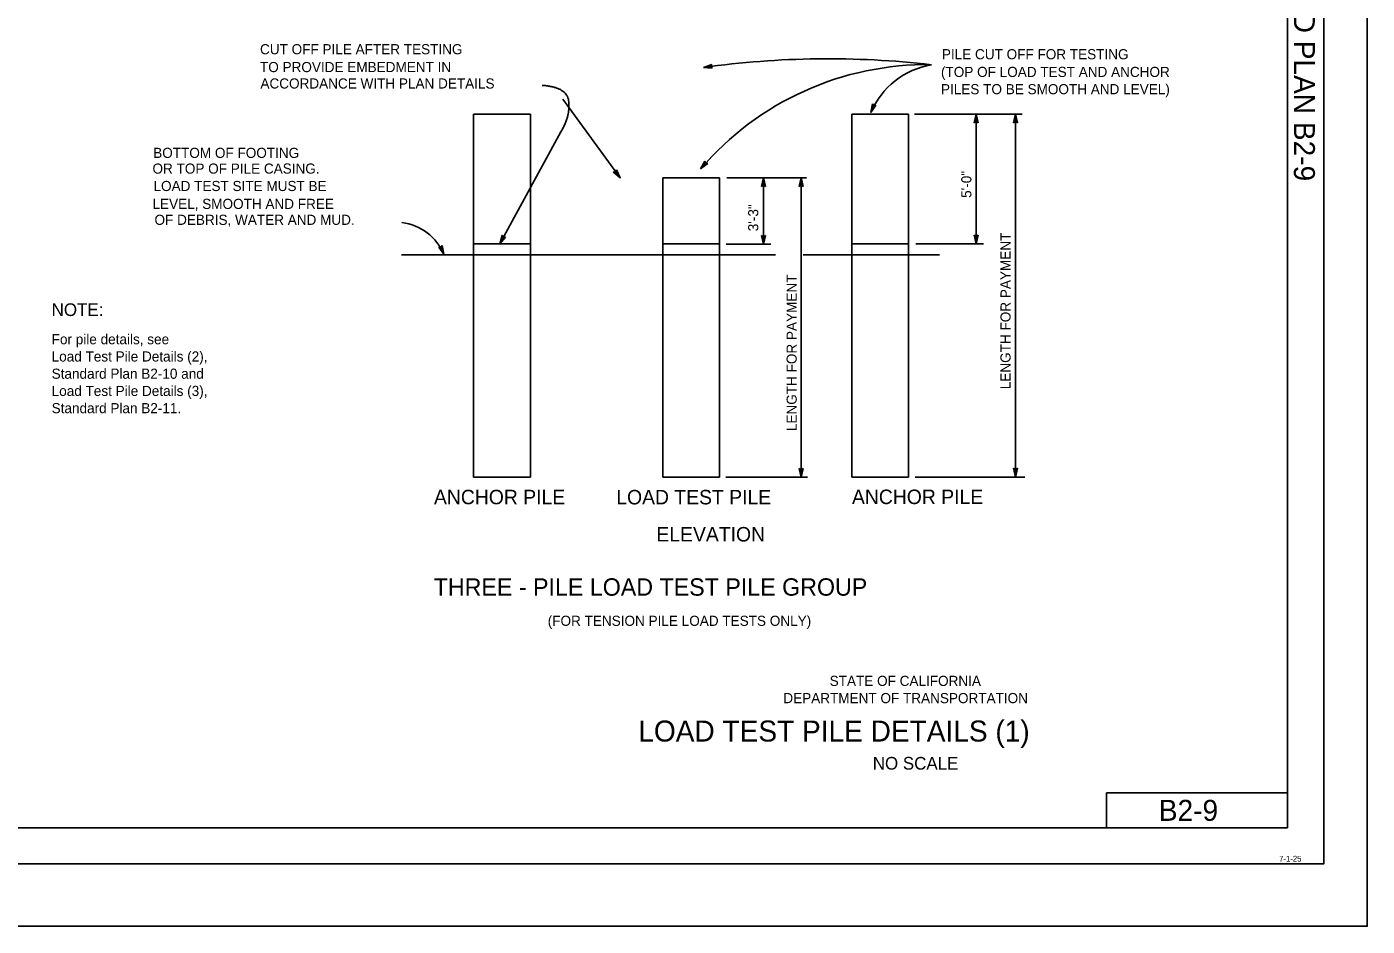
# Model space of a CAD drawing. Extents: x -894 to 866, y -472 to 714.
# Drawn here: x -60 to 866, y -472 to 149 of the extents above; entities that cross this region are included whole.
import ezdxf

# ---------------------------------------------------------------- set-up
doc = ezdxf.new("R2010")
doc.units = 0
for name, color, linetype in [('border_INSIDE-BORDER-anno', 7, 'Continuous'), ('border_PLOTTING-ELEMENTS', 7, 'Continuous'), ('border_rw_22x34_Cut_Lines', 7, 'Continuous'), ('border_SHEET', 7, 'Continuous'), ('border_WITHIN-BORDER-anno', 7, 'Continuous'), ('str_Dimensions-A', 7, 'Continuous'), ('str_Misc-Steel-A', 7, 'Continuous'), ('str_Text-A', 7, 'Continuous')]:
    doc.layers.add(name, color=color, linetype=linetype)

msp = doc.modelspace()

# ---------------------------------------------------------------- linework, layer by layer
at = {"layer": 'border_PLOTTING-ELEMENTS'}
for points in [[(-894.04, -472.44), (865.96, -472.44), (865.96, 713.56), (-894.04, 713.56)], [(-864.04, 670.56), (835.96, 670.56), (835.96, -429.44), (-864.04, -429.44)]]:
    msp.add_lwpolyline(points, close=True, dxfattribs=at)
at = {"layer": 'border_rw_22x34_Cut_Lines'}
msp.add_lwpolyline([(-864.04, 670.56), (835.96, 670.56), (835.96, -429.44), (-864.04, -429.44)], close=True, dxfattribs=at)
at = {"layer": 'border_SHEET'}
for p, q in [((810.96, 645.56), (810.96, -404.44)), ((685.93, -404.44), (685.93, -380.44)), ((685.93, -380.44), (810.93, -380.44)), ((810.96, -404.44), (-814.04, -404.44))]:
    msp.add_line(p, q, dxfattribs=at)
at = {"layer": 'str_Dimensions-A'}
for p, q in [((553.22, 88.45), (627.49, 88.45)), ((594.43, 82.45), (595.77, 88.45)), ((594.78, 82.66), (595.77, 87.07)), ((595.14, 82.9), (595.77, 85.68)), ((595.49, 83.07), (595.76, 84.3)), ((595.76, 84.3), (596.03, 83.09)), ((595.77, 88.45), (595.77, -1.07)), ((595.77, 88.45), (595.77, 88.45)), ((595.77, 88.45), (597.1, 82.45)), ((595.77, 87.06), (596.74, 82.68)), ((595.77, 85.68), (596.39, 82.86)), ((621.55, 82.45), (622.89, 88.45)), ((621.91, 82.66), (622.89, 87.07)), ((622.27, 82.9), (622.89, 85.68)), ((622.62, 83.07), (622.89, 84.3)), ((622.89, 88.45), (622.89, -162.21)), ((622.89, 88.45), (622.89, 88.45)), ((622.89, 88.45), (624.22, 82.45)), ((622.89, 85.68), (623.52, 82.86)), ((622.89, 84.3), (623.16, 83.09)), ((622.9, 87.06), (623.87, 82.68)), ((595.77, 83.25), (594.43, 82.45)), ((594.43, 82.45), (594.43, 82.45)), ((597.1, 82.45), (595.77, 83.25)), ((597.1, 82.45), (597.1, 82.45)), ((622.89, 83.25), (621.55, 82.45)), ((621.55, 82.45), (621.55, 82.45)), ((624.22, 82.45), (622.89, 83.25)), ((624.22, 82.45), (624.22, 82.45)), ((423.52, 44.45), (478.4, 44.45)), ((447.51, 38.45), (448.85, 44.45)), ((448.85, 39.25), (447.51, 38.45)), ((447.51, 38.45), (447.51, 38.45)), ((447.87, 38.67), (448.85, 43.07)), ((448.23, 38.9), (448.85, 41.69)), ((448.58, 39.08), (448.85, 40.3)), ((448.82, 44.45), (448.82, -1.43)), ((448.85, 44.45), (448.85, 44.45)), ((448.85, 44.45), (450.18, 38.45)), ((448.85, 41.69), (449.48, 38.86)), ((448.85, 40.3), (449.12, 39.1)), ((450.18, 38.45), (448.85, 39.25)), ((448.86, 43.06), (449.83, 38.68)), ((450.18, 38.45), (450.18, 38.45)), ((473.53, 38.45), (474.87, 44.45)), ((474.87, 39.25), (473.53, 38.45)), ((473.53, 38.45), (473.53, 38.45)), ((473.89, 38.67), (474.87, 43.07)), ((474.25, 38.9), (474.87, 41.69)), ((474.59, 39.08), (474.87, 40.3)), ((474.87, 44.45), (474.87, 44.45)), ((474.87, 44.45), (476.2, 38.45)), ((474.87, 43.06), (475.84, 38.68)), ((474.87, 41.69), (475.49, 38.86)), ((474.87, 40.3), (475.14, 39.1)), ((476.2, 38.45), (474.87, 39.25)), ((474.88, 44.45), (474.88, -162.41)), ((476.2, 38.45), (476.2, 38.45)), ((448.82, -1.43), (447.49, 4.57)), ((447.49, 4.57), (447.49, 4.57)), ((447.49, 4.57), (448.82, 3.77)), ((448.81, -0.04), (447.85, 4.33)), ((448.82, 1.33), (448.19, 4.16)), ((448.82, 2.71), (448.55, 3.92)), ((448.82, 3.77), (450.16, 4.57)), ((450.16, 4.57), (448.82, -1.43)), ((449.8, 4.35), (448.82, -0.05)), ((449.44, 4.12), (448.82, 1.33)), ((449.1, 3.94), (448.82, 2.71)), ((450.16, 4.57), (450.16, 4.57)), ((595.77, -1.07), (594.44, 4.93)), ((594.44, 4.93), (594.44, 4.93)), ((594.44, 4.93), (595.77, 4.13)), ((595.76, 0.32), (594.8, 4.69)), ((595.77, 1.69), (595.14, 4.51)), ((595.77, 3.07), (595.5, 4.28)), ((595.77, 4.13), (597.11, 4.93)), ((597.11, 4.93), (595.77, -1.07)), ((596.75, 4.71), (595.77, 0.31)), ((596.39, 4.48), (595.77, 1.69)), ((596.05, 4.3), (595.77, 3.07)), ((597.11, 4.93), (597.11, 4.93)), ((423.06, -1.43), (453.95, -1.43)), ((448.82, -1.43), (448.82, -1.43)), ((554.02, -1.07), (600.8, -1.07)), ((595.77, -1.07), (595.77, -1.07)), ((474.88, -162.41), (473.55, -156.41)), ((473.55, -156.41), (473.55, -156.41)), ((473.55, -156.41), (474.88, -157.21)), ((474.88, -161.01), (473.91, -156.64)), ((474.89, -159.64), (474.26, -156.82)), ((474.89, -158.26), (474.62, -157.05)), ((474.88, -157.21), (476.22, -156.41)), ((476.22, -156.41), (474.88, -162.41)), ((475.87, -156.62), (474.88, -161.03)), ((475.51, -156.86), (474.89, -159.64)), ((475.16, -157.03), (474.89, -158.26)), ((476.22, -156.41), (476.22, -156.41)), ((622.89, -162.21), (621.56, -156.21)), ((621.56, -156.21), (621.56, -156.21)), ((621.56, -156.21), (622.89, -157.01)), ((622.89, -160.81), (621.92, -156.44)), ((622.9, -159.44), (622.27, -156.62)), ((622.9, -158.06), (622.63, -156.85)), ((622.89, -157.01), (624.23, -156.21)), ((624.23, -156.21), (622.89, -162.21)), ((623.88, -156.42), (622.89, -160.83)), ((623.52, -156.66), (622.9, -159.44)), ((623.17, -156.83), (622.9, -158.06)), ((624.23, -156.21), (624.23, -156.21)), ((422.7, -162.41), (479.26, -162.41)), ((474.88, -162.41), (474.88, -162.41)), ((553.53, -162.21), (629.29, -162.21)), ((622.89, -162.21), (622.89, -162.21))]:
    msp.add_line(p, q, dxfattribs=at)
at = {"layer": 'str_Misc-Steel-A'}
for p, q in [((248.52, -162.42), (248.52, 88.45)), ((248.52, 88.45), (287.72, 88.45)), ((287.72, 88.45), (287.72, -162.42)), ((509.87, -162.42), (509.87, 88.45)), ((509.87, 88.45), (549.08, 88.45)), ((549.08, 88.45), (549.08, -162.42)), ((379.19, -162.42), (379.19, 44.49)), ((418.4, 44.49), (379.19, 44.49)), ((418.4, 44.49), (418.4, -1.25)), ((198.66, -8.87), (457.04, -8.87)), ((248.52, -1.25), (287.72, -1.25)), ((379.19, -1.25), (418.4, -1.25)), ((418.4, -1.25), (418.4, -162.42)), ((476.29, -8.87), (570.52, -8.87)), ((509.87, -1.25), (549.08, -1.25)), ((287.72, -162.42), (248.52, -162.42)), ((418.4, -162.42), (379.19, -162.42)), ((549.08, -162.42), (509.87, -162.42))]:
    msp.add_line(p, q, dxfattribs=at)
at = {"layer": 'str_Text-A'}
for p, q in [((407.28, 120.66), (413.04, 122.8)), ((413.41, 120.16), (407.28, 120.66)), ((407.28, 120.66), (407.28, 120.66)), ((413.14, 120.48), (408.65, 120.85)), ((408.66, 120.85), (412.86, 122.41)), ((410.02, 121.04), (412.73, 122.05)), ((412.86, 120.8), (410.02, 121.04)), ((411.39, 121.23), (412.55, 121.66)), ((412.64, 121.12), (411.39, 121.23)), ((413.04, 122.8), (412.43, 121.37)), ((412.43, 121.37), (413.41, 120.16)), ((413.04, 122.8), (413.04, 122.8)), ((413.41, 120.16), (413.41, 120.16)), ((310.13, 98.8), (349.64, 44.32)), ((522.91, 89.58), (524.08, 95.61)), ((522.91, 89.58), (524.08, 95.61)), ((526.53, 94.55), (522.91, 89.58)), ((526.53, 94.55), (522.91, 89.58)), ((523.46, 90.85), (524.32, 95.25)), ((523.46, 90.85), (524.32, 95.25)), ((526.12, 94.49), (523.46, 90.84)), ((526.12, 94.49), (523.46, 90.84)), ((524.01, 92.11), (524.56, 94.95)), ((524.01, 92.11), (524.56, 94.95)), ((525.7, 94.42), (524.01, 92.11)), ((525.7, 94.42), (524.01, 92.11)), ((524.08, 95.61), (524.08, 95.61)), ((524.08, 95.61), (524.98, 94.35)), ((524.08, 95.61), (524.08, 95.61)), ((524.08, 95.61), (524.98, 94.35)), ((524.57, 93.38), (524.8, 94.59)), ((524.57, 93.38), (524.8, 94.59)), ((525.31, 94.4), (524.57, 93.38)), ((525.31, 94.4), (524.57, 93.38)), ((524.98, 94.35), (526.53, 94.55)), ((524.98, 94.35), (526.53, 94.55)), ((526.53, 94.55), (526.53, 94.55)), ((526.53, 94.55), (526.53, 94.55)), ((522.91, 89.58), (522.91, 89.58)), ((522.91, 89.58), (522.91, 89.58)), ((308.76, 76.14), (266.53, -1.16)), ((405.37, 50.57), (408.26, 55.99)), ((405.37, 50.57), (408.26, 55.99)), ((406.28, 51.63), (408.38, 55.58)), ((406.28, 51.63), (408.38, 55.58)), ((408.26, 55.99), (408.26, 55.99)), ((408.26, 55.99), (408.75, 54.52)), ((408.26, 55.99), (408.26, 55.99)), ((408.26, 55.99), (408.75, 54.52)), ((410.29, 54.26), (405.37, 50.57)), ((410.29, 54.26), (405.37, 50.57)), ((405.37, 50.57), (405.37, 50.57)), ((405.37, 50.57), (405.37, 50.57)), ((409.88, 54.33), (406.27, 51.62)), ((409.88, 54.33), (406.27, 51.62)), ((407.17, 52.67), (408.53, 55.22)), ((407.17, 52.67), (408.53, 55.22)), ((409.45, 54.38), (407.17, 52.67)), ((409.45, 54.38), (407.17, 52.67)), ((408.07, 53.72), (408.65, 54.81)), ((408.07, 53.72), (408.65, 54.81)), ((409.08, 54.47), (408.07, 53.72)), ((409.08, 54.47), (408.07, 53.72)), ((408.75, 54.52), (410.29, 54.26)), ((408.75, 54.52), (410.29, 54.26)), ((410.29, 54.26), (410.29, 54.26)), ((410.29, 54.26), (410.29, 54.26)), ((227.96, -8.38), (224.39, -3.38)), ((224.39, -3.38), (224.39, -3.38)), ((224.39, -3.38), (225.93, -3.6)), ((227.41, -7.11), (224.81, -3.46)), ((226.88, -5.84), (225.2, -3.48)), ((226.34, -4.57), (225.62, -3.56)), ((225.93, -3.6), (226.85, -2.34)), ((226.11, -3.33), (226.34, -4.57)), ((226.36, -3.03), (226.88, -5.84)), ((226.6, -2.68), (227.42, -7.11)), ((226.85, -2.34), (226.85, -2.34)), ((226.85, -2.34), (227.96, -8.38)), ((227.96, -8.38), (227.96, -8.38))]:
    msp.add_line(p, q, dxfattribs=at)
for points in [[(347.24, 49.88), (349.64, 44.32), (345.11, 48.33), (345.52, 48.37), (348.83, 45.43), (347.08, 49.5), (346.92, 49.13), (348.04, 46.52), (345.92, 48.4), (346.33, 48.44), (347.25, 47.63), (346.76, 48.75), (346.63, 48.46), (345.11, 48.33), (346.63, 48.46)], [(270.52, 3.39), (266.53, -1.16), (268.21, 4.65), (268.42, 4.3), (267.18, 0.04), (270.11, 3.37), (269.71, 3.36), (267.84, 1.22), (268.62, 3.94), (268.83, 3.59), (268.49, 2.42), (269.3, 3.34), (268.98, 3.33), (268.21, 4.65), (268.98, 3.33)]]:
    msp.add_lwpolyline(points, close=True, dxfattribs=at)
for centre, radius, start, end in [((561.63, -82.93), 205.52, 89.10254, 139.49035), ((493.56, -499.19), 625.82, 83.45938, 97.92446), ((574.44, 67.22), 56.16, 99.83115, 156.54418), ((194.52, -22.59), 36.33, 23.00964, 82.93561)]:
    msp.add_arc(centre, radius, start, end, dxfattribs=at)
msp.add_open_spline([(295.9, 108.29), (313.4, 107.1), (315.18, 86.63), (308.76, 76.14)], degree=2, dxfattribs=at)

# ---------------------------------------------------------------- texts
at = {"layer": 'border_INSIDE-BORDER-anno'}
for s, height, p in [('STATE OF CALIFORNIA', 7, (494.52, -306.52)), ('DEPARTMENT OF TRANSPORTATION', 7, (462.52, -318.42)), ('LOAD TEST PILE DETAILS (1)', 14.5, (362.29, -344.92)), ('NO SCALE', 8.75, (524.3, -364.3))]:
    msp.add_text(s, height=height, dxfattribs=at).set_placement(p)
at = {"layer": 'border_WITHIN-BORDER-anno'}
msp.add_text('2025 STANDARD PLAN B2-9', height=14.5, rotation=270, dxfattribs=at).set_placement((815.33, 299.65))
for s, height, p in [('B2-9', 14.5, (722, -399.69)), ('7-1-25', 4, (805.09, -427.86))]:
    msp.add_text(s, height=height, dxfattribs=at).set_placement(p)
at = {"layer": 'str_Dimensions-A'}
for s, p in [('5\'-0"', (592.46, 30.56)), ('3\'-3"', (445.21, 7.51)), ('LENGTH FOR PAYMENT', (619.54, -101.6)), ('LENGTH FOR PAYMENT', (471.76, -130.54))]:
    msp.add_text(s, height=7, rotation=90, dxfattribs=at).set_placement(p)
at = {"layer": 'str_Text-A'}
for s, height, p in [('CUT OFF PILE AFTER TESTING', 7, (100.9, 129.75)), ('PILE CUT OFF FOR TESTING', 7, (572.07, 126.29)), ('TO PROVIDE EMBEDMENT IN', 7, (100.87, 117.42)), ('(TOP OF LOAD TEST AND ANCHOR', 7, (571.45, 114.07)), ('ACCORDANCE WITH PLAN DETAILS', 7, (101.18, 106.09)), ('PILES TO BE SMOOTH AND LEVEL)', 7, (571.45, 102.15)), ('BOTTOM OF FOOTING', 7, (27.08, 58.16)), ('OR TOP OF PILE CASING.', 7, (26.59, 47.31)), ('LOAD TEST SITE MUST BE', 7, (27.29, 35.28)), ('LEVEL, SMOOTH AND FREE', 7, (26.6, 22.92)), ('OF DEBRIS, WATER AND MUD.', 7, (27.98, 11.93)), ('NOTE:', 8.75, (-43.09, -51.02)), ('For pile details, see', 7, (-43.09, -70.55)), ('Load Test Pile Details (2),', 7, (-43.09, -82.45)), ('Standard Plan B2-10 and', 7, (-43.09, -94.35)), ('Load Test Pile Details (3),', 7, (-43.09, -106.25)), ('Standard Plan B2-11.', 7, (-43.09, -118.15)), ('ANCHOR PILE', 10, (221.1, -181.04)), ('LOAD TEST PILE', 10, (347.07, -181.12)), ('ANCHOR PILE', 10, (509.93, -180.91)), ('ELEVATION', 10, (374.8, -206.75)), ('THREE - PILE LOAD TEST PILE GROUP', 12, (220.9, -244.18)), ('(FOR TENSION PILE LOAD TESTS ONLY)', 7, (299.71, -265.02))]:
    msp.add_text(s, height=height, dxfattribs=at).set_placement(p)

doc.saveas('drawing.dxf')
